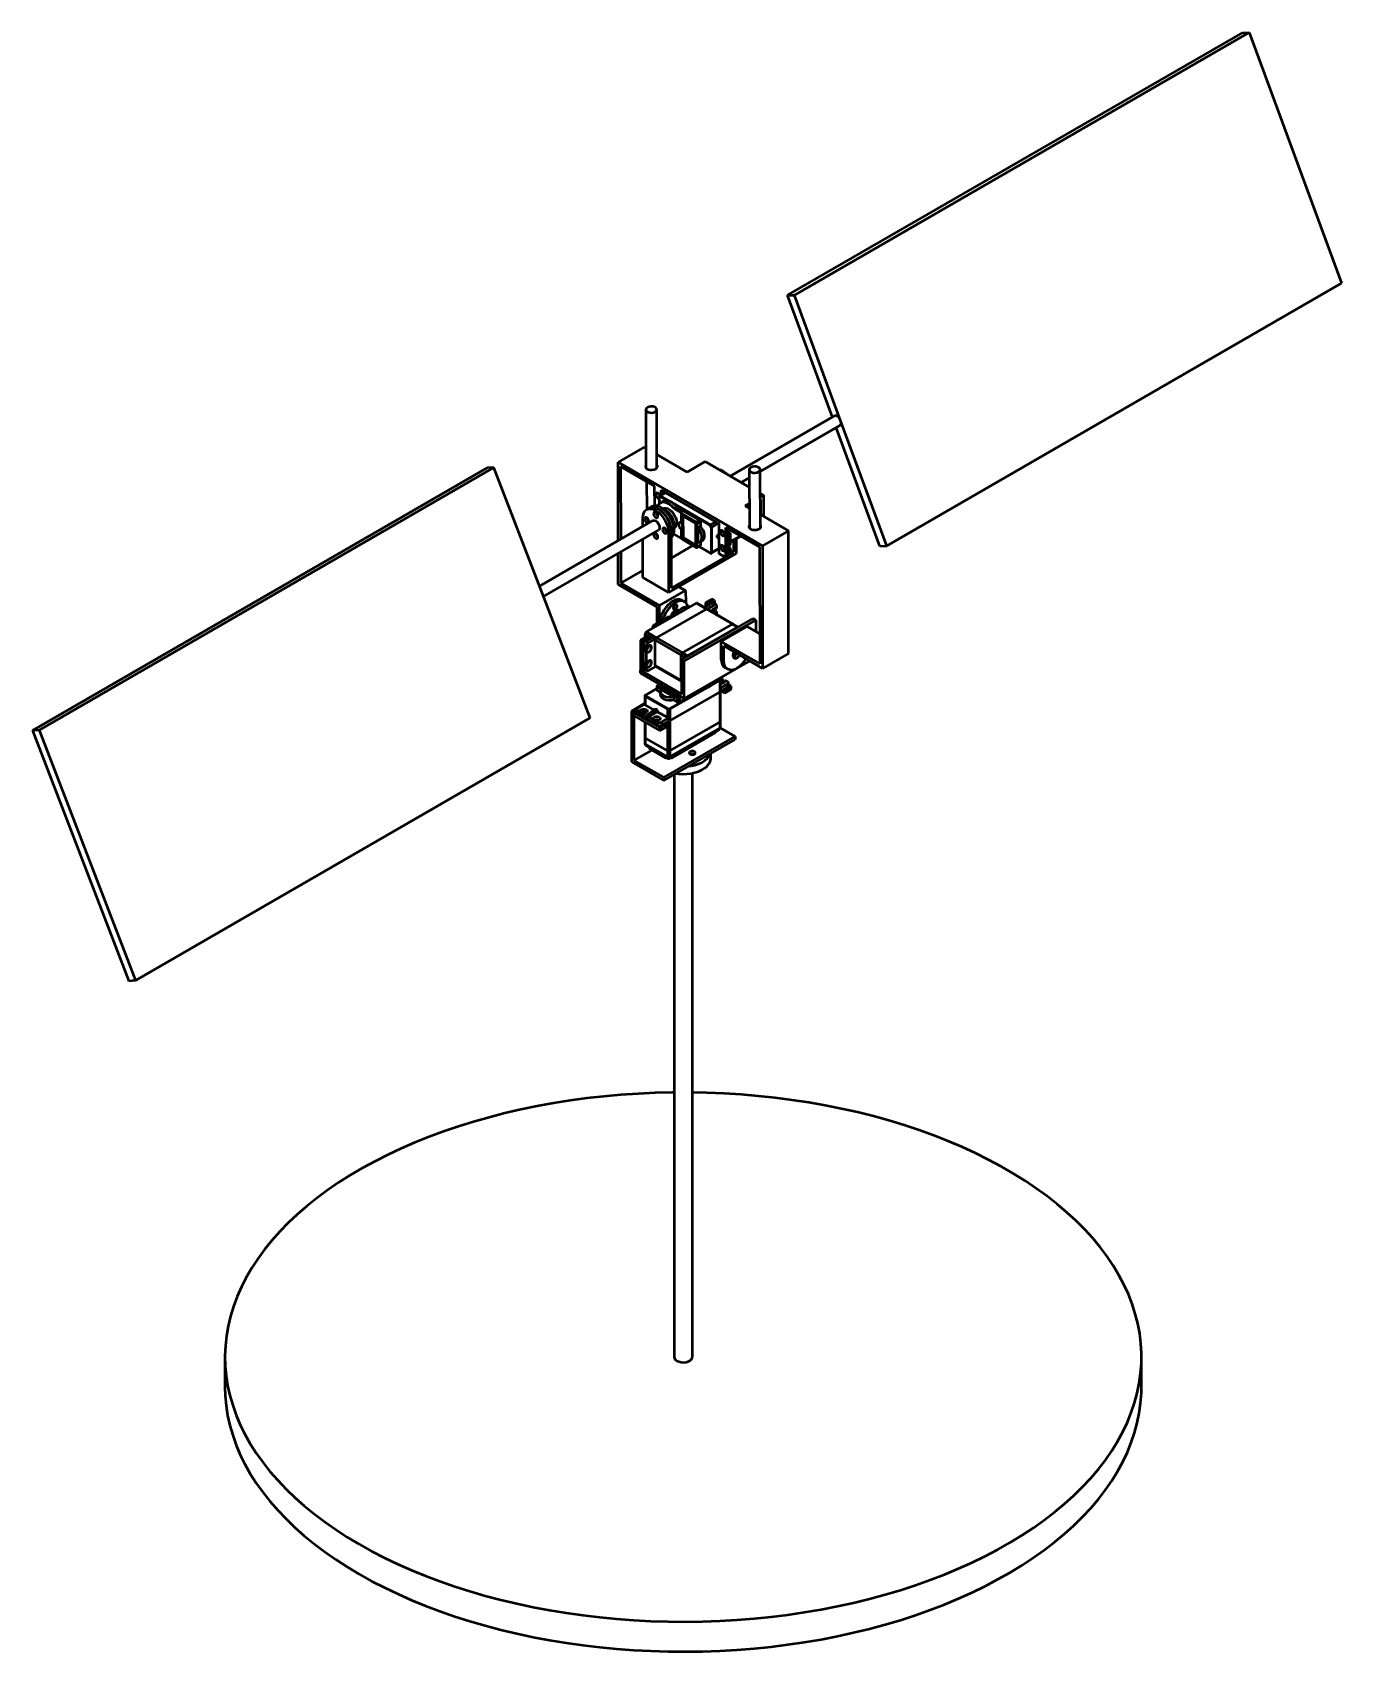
# Model space of a CAD drawing. Header units: millimetres. Extents: x 0 to 1188, y 0 to 840.
# Drawn here: x 403.5 to 475, y 556.2 to 644.6 of the extents above; entities that cross this region are included whole.
import ezdxf

# ---------------------------------------------------------------- set-up
doc = ezdxf.new("R2010")
doc.units = ezdxf.units.MM
doc.header["$LTSCALE"] = 0.5
doc.layers.add('粗实线', color=7, linetype='Continuous', lineweight=50)

msp = doc.modelspace()

# ---------------------------------------------------------------- linework, layer by layer
at = {"layer": '粗实线', "color": 7}
for p, q in [((444.728, 630.211), (469.542, 644.535)), ((445.1, 630.226), (469.914, 644.551)), ((469.542, 644.535), (469.914, 644.551)), ((469.914, 644.551), (474.952, 630.87)), ((474.952, 630.87), (450.138, 616.546)), ((444.728, 630.211), (445.1, 630.226)), ((447.172, 623.574), (444.728, 630.211)), ((447.619, 623.386), (445.1, 630.226)), ((436.992, 623.978), (437, 620.8)), ((437.6, 620.801), (437.592, 623.979)), ((447.283, 623.638), (441.597, 620.356)), ((443.235, 620.608), (447.583, 623.118)), ((449.765, 616.53), (447.382, 623.002)), ((450.138, 616.546), (447.619, 623.386)), ((436.893, 621.937), (435.475, 621.118)), ((436.997, 621.876), (436.893, 621.937)), ((428.706, 620.827), (403.893, 606.502)), ((428.706, 620.827), (428.339, 620.798)), ((431.335, 613.993), (428.706, 620.827)), ((435.484, 616.827), (435.475, 621.118)), ((435.475, 621.118), (443.349, 616.549)), ((437.473, 619.796), (435.616, 620.873)), ((435.616, 620.873), (435.625, 616.908)), ((439.243, 620.573), (437.598, 621.527)), ((440.235, 621.146), (439.243, 620.573)), ((440.235, 621.146), (442.637, 619.752)), ((428.339, 620.798), (403.525, 606.474)), ((437.038, 620.048), (437.041, 618.534)), ((442.196, 620.008), (442.635, 620.262)), ((442.634, 620.704), (442.642, 617.525)), ((443.242, 617.527), (443.234, 620.705)), ((437.475, 618.738), (437.473, 619.796)), ((437.682, 619.386), (437.689, 619.39)), ((437.688, 619.367), (437.702, 619.376)), ((437.729, 619.229), (437.73, 618.853)), ((437.737, 618.858), (437.736, 619.185)), ((438.06, 619.455), (437.749, 619.275)), ((437.771, 619.238), (437.756, 619.23)), ((437.799, 619.27), (438.09, 619.438)), ((438.399, 618.922), (437.799, 619.27)), ((437.806, 619.225), (437.82, 619.233)), ((437.806, 619.225), (438.218, 618.986)), ((437.82, 619.233), (438.232, 618.995)), ((440.999, 617.749), (437.825, 619.591)), ((437.826, 619.319), (437.825, 619.591)), ((437.968, 619.401), (437.967, 619.509)), ((443.237, 619.404), (443.409, 619.304)), ((443.409, 619.304), (443.238, 619.205)), ((443.267, 619.059), (443.238, 619.042)), ((443.269, 618.236), (443.267, 619.059)), ((443.409, 619.304), (443.412, 618.154)), ((437.174, 618.61), (437.032, 618.529)), ((437.316, 618.692), (437.174, 618.61)), ((437.911, 618.962), (437.77, 618.88)), ((437.942, 618.581), (437.922, 618.57)), ((438.218, 618.986), (438.232, 618.995)), ((440.514, 617.694), (438.399, 618.922)), ((438.542, 618.577), (438.684, 618.659)), ((439.001, 618.311), (438.542, 618.577)), ((438.552, 618.793), (438.566, 618.801)), ((438.552, 618.793), (440.479, 617.674)), ((438.566, 618.801), (440.493, 617.682)), ((439.919, 617.942), (438.684, 618.659)), ((438.913, 618.26), (438.914, 617.791)), ((438.964, 618.314), (438.928, 618.294)), ((438.966, 618.29), (439.001, 618.311)), ((439.741, 617.84), (438.966, 618.29)), ((438.983, 618.198), (438.986, 616.975)), ((439.724, 617.769), (438.983, 618.198)), ((439.019, 618.178), (439.022, 616.996)), ((442.639, 618.859), (442.416, 618.731)), ((442.639, 618.602), (442.416, 618.731)), ((442.639, 618.696), (442.557, 618.649)), ((444.767, 617.367), (443.24, 618.253)), ((437.382, 617.922), (431.197, 614.352)), ((431.415, 613.785), (437.682, 617.403)), ((436.827, 617.602), (436.827, 618.074)), ((438.379, 617.333), (438.237, 617.251)), ((438.379, 617.333), (438.379, 614.238)), ((438.516, 617.515), (438.547, 617.533)), ((438.85, 617.821), (438.814, 617.801)), ((438.915, 617.465), (438.916, 616.996)), ((439.727, 616.545), (439.724, 617.769)), ((439.741, 617.84), (439.919, 617.942)), ((439.972, 617.85), (439.794, 617.748)), ((439.797, 616.484), (439.794, 617.748)), ((439.83, 617.544), (439.972, 617.626)), ((439.83, 617.544), (439.832, 616.729)), ((439.972, 617.85), (439.972, 617.626)), ((440.479, 617.674), (440.493, 617.682)), ((440.514, 617.694), (440.805, 617.862)), ((440.55, 617.552), (440.564, 617.56)), ((440.55, 617.552), (440.553, 616.214)), ((440.564, 617.56), (440.567, 616.222)), ((440.585, 617.572), (440.946, 617.78)), ((440.588, 616.186), (440.585, 617.572)), ((440.982, 617.759), (440.984, 617.169)), ((441.002, 616.119), (440.999, 617.749)), ((443.208, 616.467), (441.351, 617.545)), ((441.355, 615.914), (441.351, 617.545)), ((441.497, 615.996), (441.494, 617.462)), ((441.494, 617.341), (441.598, 617.402)), ((444.767, 617.367), (443.349, 616.549)), ((444.782, 610.68), (444.767, 617.367)), ((436.827, 614.816), (436.827, 616.909)), ((438.237, 617.251), (438.237, 613.994)), ((439.563, 616.559), (438.379, 615.875)), ((438.49, 617.194), (438.545, 617.191)), ((438.919, 616.974), (438.545, 617.191)), ((438.969, 616.904), (439.745, 616.454)), ((438.986, 616.975), (439.022, 616.996)), ((438.986, 616.975), (439.727, 616.545)), ((439.022, 616.996), (439.727, 616.587)), ((439.782, 616.45), (439.959, 616.552)), ((439.797, 616.484), (439.975, 616.586)), ((439.888, 616.511), (440.518, 616.145)), ((440.483, 616.174), (439.894, 616.515)), ((439.944, 616.754), (440.086, 616.836)), ((439.974, 616.772), (439.975, 616.586)), ((440.588, 616.186), (440.985, 616.415)), ((440.891, 617.116), (440.984, 617.169)), ((440.892, 616.994), (440.891, 617.116)), ((440.891, 617.116), (441, 617.073)), ((440.892, 616.994), (441.001, 616.951)), ((440.984, 617.169), (441, 617.16)), ((440.984, 616.957), (440.985, 616.415)), ((441.494, 617.2), (441.596, 617.259)), ((441.494, 617.178), (441.615, 617.248)), ((441.496, 616.526), (441.616, 616.596)), ((441.496, 616.385), (441.598, 616.443)), ((441.496, 616.363), (441.617, 616.432)), ((441.615, 617.248), (441.596, 617.259)), ((441.617, 616.432), (441.598, 616.443)), ((441.616, 616.596), (441.615, 617.248)), ((441.616, 616.779), (442.145, 617.084)), ((441.616, 616.745), (442.174, 617.067)), ((441.617, 616.29), (441.617, 616.432)), ((441.782, 616.841), (441.782, 616.203)), ((441.924, 616.923), (441.924, 616.122)), ((443.223, 610.107), (443.208, 616.467)), ((443.349, 616.549), (443.364, 609.862)), ((449.765, 616.53), (450.138, 616.546)), ((435.49, 614.431), (435.486, 616.135)), ((435.627, 616.216), (435.631, 614.513)), ((441.924, 616.122), (438.237, 613.994)), ((441.318, 615.935), (438.379, 614.238)), ((440.532, 616.168), (440.547, 616.177)), ((440.553, 616.214), (440.567, 616.222)), ((440.568, 616.14), (440.965, 616.369)), ((440.962, 616.367), (441.002, 616.344)), ((441.355, 615.914), (441.002, 616.119)), ((441.497, 615.996), (441.355, 615.914)), ((441.496, 616.22), (441.617, 616.29)), ((441.497, 616.169), (441.586, 616.221)), ((441.782, 616.203), (441.497, 616.038)), ((441.617, 616.299), (441.782, 616.203)), ((435.631, 614.513), (436.827, 615.203)), ((438.237, 613.994), (436.827, 614.816)), ((433.963, 607.16), (431.335, 613.993)), ((435.49, 614.431), (437.606, 613.204)), ((435.631, 614.513), (437.746, 613.285)), ((437.746, 613.285), (439.164, 614.103)), ((438.797, 614.317), (439.164, 614.103)), ((439.164, 614.103), (439.166, 613.449)), ((437.025, 611.85), (439.152, 613.072)), ((437.575, 611.531), (440.305, 613.099)), ((437.575, 611.531), (440.305, 613.099)), ((437.608, 612.388), (437.606, 613.204)), ((437.748, 612.404), (437.746, 613.285)), ((438.235, 612.643), (438.696, 612.907)), ((438.696, 612.907), (438.781, 612.858)), ((439.101, 613.499), (438.96, 613.58)), ((439.152, 613.072), (439.755, 613.418)), ((439.755, 613.418), (440.305, 613.099)), ((440.197, 613.195), (439.805, 613.423)), ((440.197, 613.195), (440.593, 613.423)), ((440.197, 613.195), (440.352, 613.105)), ((440.594, 613.647), (440.239, 613.444)), ((440.239, 613.444), (440.239, 613.22)), ((440.239, 613.444), (440.38, 613.362)), ((440.305, 613.099), (441.715, 612.28)), ((440.352, 613.105), (440.748, 613.333)), ((441.766, 612.285), (440.355, 613.103)), ((440.38, 613.362), (440.735, 613.565)), ((440.38, 613.362), (440.38, 613.301)), ((440.593, 613.423), (440.748, 613.333)), ((440.735, 613.565), (440.594, 613.647)), ((440.823, 613.34), (440.668, 613.43)), ((440.699, 613.055), (440.68, 613.044)), ((440.68, 613.044), (440.835, 612.954)), ((440.699, 613.055), (440.854, 612.965)), ((440.735, 613.565), (440.735, 613.391)), ((440.735, 613.139), (440.735, 613.035)), ((440.784, 613.147), (440.835, 613.117)), ((440.835, 613.117), (440.854, 613.128)), ((440.854, 612.965), (440.835, 612.954)), ((440.854, 613.271), (440.854, 613.128)), ((440.854, 612.965), (440.854, 612.814)), ((437.367, 612.046), (437.367, 612.123)), ((437.433, 612.085), (437.367, 612.123)), ((437.42, 612.215), (438.2, 612.663)), ((437.42, 612.215), (437.539, 612.146)), ((437.61, 612.324), (437.608, 612.388)), ((437.608, 612.388), (437.664, 612.355)), ((438.2, 612.663), (438.235, 612.643)), ((438.257, 612.655), (438.237, 612.667)), ((438.951, 610.343), (442.85, 612.582)), ((438.986, 610.713), (441.715, 612.28)), ((438.986, 610.713), (441.715, 612.28)), ((439.092, 610.261), (442.991, 612.501)), ((439.268, 610.549), (441.997, 612.116)), ((441.107, 611.335), (442.525, 612.153)), ((441.715, 612.28), (441.997, 612.116)), ((442.047, 612.121), (441.766, 612.285)), ((442.011, 612.101), (441.997, 612.116)), ((443.219, 611.75), (442.525, 612.153)), ((442.85, 612.582), (442.991, 612.501)), ((442.991, 612.501), (442.991, 611.882)), ((437.049, 611.612), (436.694, 611.408)), ((436.694, 611.408), (436.694, 609.775)), ((436.694, 611.408), (436.835, 611.326)), ((436.835, 611.326), (437.19, 611.53)), ((436.835, 611.326), (436.835, 609.693)), ((436.871, 611.163), (437.026, 611.073)), ((436.871, 611.02), (436.871, 611.163)), ((436.954, 611.557), (436.954, 611.728)), ((436.954, 611.728), (437.296, 611.53)), ((436.977, 611.346), (437.373, 611.574)), ((436.977, 611.346), (437.132, 611.256)), ((437.025, 611.85), (437.575, 611.531)), ((437.19, 611.53), (437.049, 611.612)), ((437.132, 611.256), (437.528, 611.484)), ((437.19, 611.53), (437.19, 611.469)), ((437.373, 611.574), (437.528, 611.484)), ((437.504, 611.409), (438.915, 610.59)), ((437.504, 610.021), (437.504, 611.409)), ((437.575, 611.531), (438.986, 610.713)), ((441.109, 610.356), (441.107, 611.335)), ((443.223, 610.107), (441.107, 611.335)), ((436.871, 611.02), (437.026, 610.93)), ((436.871, 610.857), (436.89, 610.868)), ((436.871, 610.857), (437.026, 610.767)), ((436.871, 610.591), (436.871, 610.857)), ((436.871, 610.469), (436.871, 610.591)), ((436.871, 610.203), (436.871, 610.469)), ((436.89, 610.868), (437.045, 610.777)), ((436.91, 610.997), (436.899, 610.986)), ((437.026, 610.93), (437.026, 611.073)), ((437.045, 610.941), (437.026, 610.93)), ((437.026, 610.767), (437.045, 610.777)), ((437.026, 610.113), (437.026, 610.767)), ((438.915, 609.202), (438.915, 610.59)), ((438.915, 609.202), (438.915, 610.59)), ((438.915, 610.59), (439.147, 610.456)), ((438.951, 610.343), (439.092, 610.261)), ((438.951, 608.465), (438.951, 610.343)), ((438.986, 610.713), (439.268, 610.549)), ((442.661, 610.27), (439.092, 608.22)), ((439.092, 608.22), (439.092, 610.261)), ((439.282, 610.533), (439.268, 610.549)), ((441.25, 610.274), (441.109, 610.356)), ((443.364, 609.862), (441.248, 611.09)), ((441.25, 610.274), (441.248, 611.09)), ((444.782, 610.68), (443.364, 609.862)), ((436.694, 609.612), (436.694, 609.775)), ((436.694, 609.775), (438.951, 608.465)), ((436.694, 609.775), (436.835, 609.693)), ((436.694, 609.612), (439.092, 608.22)), ((436.835, 609.693), (436.986, 609.78)), ((436.871, 610.203), (437.026, 610.113)), ((436.871, 610.04), (436.89, 610.051)), ((436.871, 610.04), (437.026, 609.95)), ((436.871, 609.897), (436.871, 610.04)), ((436.871, 609.897), (437.026, 609.807)), ((436.89, 610.051), (437.045, 609.961)), ((436.91, 610.18), (436.899, 610.17)), ((436.902, 609.829), (437.057, 609.738)), ((437.045, 610.124), (437.026, 610.113)), ((437.026, 609.95), (437.045, 609.961)), ((437.026, 609.807), (437.026, 609.95)), ((437.528, 609.973), (437.132, 609.746)), ((437.504, 610.021), (438.915, 609.202)), ((437.525, 609.975), (438.936, 609.156)), ((441.19, 609.29), (441.073, 609.358)), ((441.316, 609.9), (441.457, 609.819)), ((437.597, 608.776), (436.965, 608.411)), ((437.007, 608.427), (437.597, 608.768)), ((437.597, 608.897), (437.597, 608.692)), ((437.747, 609.001), (437.619, 608.927)), ((437.619, 608.866), (438.715, 608.233)), ((437.619, 608.866), (437.619, 608.662)), ((437.78, 608.569), (437.619, 608.662)), ((437.817, 608.96), (437.708, 608.897)), ((437.708, 608.897), (438.768, 608.284)), ((437.852, 608.939), (437.743, 608.876)), ((437.78, 608.603), (437.78, 608.44)), ((438.521, 608.305), (437.814, 608.713)), ((438.309, 607.635), (440.43, 608.86)), ((440.241, 608.792), (438.309, 607.676)), ((440.241, 608.775), (438.309, 607.66)), ((438.309, 606.998), (441.031, 608.57)), ((438.309, 606.998), (441.031, 608.57)), ((438.821, 608.029), (440.059, 608.744)), ((438.915, 609.202), (438.951, 609.181)), ((438.936, 609.156), (438.951, 609.147)), ((440.059, 608.775), (440.059, 608.744)), ((440.241, 608.792), (440.241, 608.775)), ((440.43, 608.86), (441.031, 609.207)), ((440.988, 609.223), (440.576, 608.985)), ((440.988, 609.207), (440.576, 608.969)), ((440.576, 608.985), (440.576, 608.969)), ((440.985, 609.307), (440.988, 609.305)), ((440.988, 609.223), (440.988, 609.207)), ((441.031, 609.288), (440.992, 609.311)), ((441.018, 609.248), (441.018, 609.264)), ((441.031, 609.207), (441.031, 608.57)), ((441.031, 608.57), (441.031, 606.937)), ((441.06, 608.79), (441.06, 609.248)), ((441.06, 608.787), (441.455, 609.015)), ((441.06, 608.607), (441.455, 608.835)), ((441.06, 608.79), (441.06, 608.787)), ((441.06, 608.787), (441.06, 608.607)), ((441.06, 606.978), (441.06, 608.607)), ((441.296, 608.519), (441.102, 608.631)), ((441.19, 609.29), (441.171, 609.279)), ((441.171, 609.279), (441.171, 609.1)), ((441.19, 609.111), (441.171, 609.1)), ((441.19, 609.29), (441.19, 609.111)), ((441.28, 609.099), (441.19, 609.152)), ((441.296, 608.682), (441.243, 608.713)), ((441.65, 608.886), (441.296, 608.682)), ((441.296, 608.519), (441.65, 608.723)), ((441.296, 608.682), (441.296, 608.519)), ((441.312, 609.198), (441.331, 609.209)), ((441.312, 609.198), (441.312, 609.138)), ((441.455, 609.137), (441.331, 609.209)), ((441.455, 609.015), (441.455, 608.835)), ((441.499, 608.896), (441.499, 609.076)), ((441.65, 608.886), (441.499, 608.973)), ((441.65, 608.723), (441.65, 608.886)), ((436.936, 607.961), (436.205, 607.539)), ((436.497, 607.627), (436.497, 607.447)), ((436.936, 607.916), (436.541, 607.688)), ((436.936, 608.37), (436.936, 607.913)), ((436.965, 608.329), (438.167, 607.635)), ((436.965, 608.329), (436.965, 607.872)), ((437.436, 607.6), (436.965, 607.872)), ((436.978, 608.386), (436.978, 608.37)), ((438.167, 607.676), (437.007, 608.345)), ((437.007, 608.345), (437.007, 608.329)), ((438.167, 607.66), (437.007, 608.329)), ((437.513, 607.662), (437.036, 607.28)), ((437.619, 607.6), (437.142, 607.219)), ((437.513, 607.662), (437.619, 607.6)), ((437.619, 607.6), (437.619, 607.494)), ((438.167, 607.676), (438.167, 607.66)), ((438.167, 607.635), (438.167, 607.178)), ((438.309, 607.676), (438.309, 607.66)), ((438.309, 607.635), (438.309, 606.998)), ((438.521, 608.305), (438.521, 608.141)), ((438.715, 608.029), (438.521, 608.141)), ((438.715, 608.029), (438.715, 608.233)), ((438.768, 608.284), (438.875, 608.346)), ((438.821, 608.233), (438.946, 608.305)), ((438.821, 608.233), (438.821, 608.029)), ((409.149, 592.835), (433.963, 607.16)), ((436.205, 607.539), (436.205, 604.763)), ((436.205, 607.539), (436.346, 607.458)), ((436.346, 607.458), (436.497, 607.544)), ((436.497, 607.544), (436.346, 607.458)), ((436.346, 607.458), (436.346, 604.845)), ((437.761, 606.641), (436.346, 607.458)), ((436.346, 607.458), (436.346, 607.294)), ((437.761, 606.478), (436.346, 607.294)), ((436.541, 607.566), (436.665, 607.494)), ((436.541, 607.566), (436.541, 607.386)), ((436.541, 607.386), (436.665, 607.315)), ((436.665, 607.494), (436.683, 607.505)), ((436.665, 607.494), (436.665, 607.315)), ((436.665, 607.315), (436.683, 607.326)), ((436.683, 607.505), (436.683, 607.326)), ((436.76, 607.288), (436.806, 607.269)), ((436.792, 607.274), (436.806, 607.278)), ((436.825, 607.424), (436.806, 607.413)), ((436.806, 607.413), (436.806, 607.233)), ((436.806, 607.413), (437.036, 607.28)), ((436.806, 607.233), (437.372, 606.906)), ((436.936, 606.954), (436.936, 606.1)), ((436.965, 606.937), (436.965, 606.059)), ((437.036, 607.28), (437.142, 607.219)), ((437.619, 607.494), (437.142, 607.219)), ((437.142, 607.219), (437.372, 607.086)), ((437.372, 607.086), (437.391, 607.097)), ((437.372, 607.086), (437.372, 606.906)), ((437.372, 606.906), (437.391, 606.917)), ((437.391, 607.097), (437.391, 606.917)), ((437.467, 606.88), (437.513, 606.861)), ((437.499, 606.866), (437.513, 606.87)), ((437.532, 607.015), (437.513, 607.004)), ((437.513, 607.004), (437.637, 606.933)), ((437.513, 607.004), (437.513, 606.825)), ((437.513, 606.825), (437.637, 606.753)), ((438.167, 607.178), (437.619, 607.494)), ((437.637, 606.933), (437.637, 606.753)), ((438.114, 606.845), (437.761, 606.641)), ((437.849, 606.933), (438.244, 607.161)), ((437.849, 606.753), (438.244, 606.981)), ((437.849, 606.933), (437.849, 606.753)), ((438.114, 606.845), (438.061, 606.876)), ((438.114, 606.682), (438.114, 606.845)), ((438.167, 606.937), (438.167, 605.365)), ((438.244, 607.161), (438.244, 606.981)), ((438.309, 606.998), (438.309, 605.365)), ((438.309, 605.365), (441.031, 606.937)), ((438.309, 605.365), (441.031, 606.937)), ((441.031, 606.937), (441.031, 606.61)), ((441.06, 606.651), (441.06, 606.978)), ((403.893, 606.502), (403.525, 606.474)), ((403.525, 606.474), (408.782, 592.806)), ((403.893, 606.502), (409.149, 592.835)), ((436.936, 606.1), (436.936, 605.773)), ((436.965, 606.059), (438.167, 605.365)), ((436.965, 606.059), (436.965, 605.733)), ((436.965, 606.059), (438.167, 605.365)), ((437.761, 606.478), (438.114, 606.682)), ((437.761, 606.641), (437.761, 606.478)), ((437.973, 603.906), (441.862, 606.151)), ((437.973, 603.742), (441.862, 605.988)), ((438.309, 605.039), (441.031, 606.61)), ((438.385, 604.974), (440.79, 606.362)), ((440.822, 606.424), (440.801, 606.384)), ((440.822, 606.424), (440.981, 606.516)), ((440.981, 606.516), (441.031, 606.61)), ((440.989, 606.523), (441.055, 606.632)), ((441.862, 606.151), (441.048, 606.621)), ((441.862, 606.151), (441.862, 605.988)), ((436.346, 604.845), (437.33, 605.413)), ((436.941, 605.754), (437.007, 605.645)), ((436.965, 605.733), (438.167, 605.039)), ((437.015, 605.639), (436.965, 605.733)), ((437.015, 605.639), (437.174, 605.547)), ((437.195, 605.506), (437.174, 605.547)), ((437.206, 605.484), (438.091, 604.974)), ((438.057, 605.037), (438.217, 604.945)), ((438.079, 604.996), (438.057, 605.037)), ((438.079, 605.024), (438.079, 604.996)), ((438.167, 605.365), (438.167, 605.039)), ((438.217, 604.945), (438.167, 605.039)), ((438.259, 604.945), (438.309, 605.039)), ((438.259, 604.945), (438.418, 605.037)), ((438.309, 605.365), (438.309, 605.039)), ((438.418, 605.037), (438.397, 604.996)), ((438.397, 605.024), (438.397, 604.996)), ((440.533, 604.967), (440.533, 605.221)), ((436.205, 604.763), (437.973, 603.742)), ((436.346, 604.845), (437.973, 603.906)), ((438.533, 604.066), (438.533, 572.305)), ((439.533, 572.305), (439.533, 604.151)), ((437.973, 603.906), (437.973, 603.742)), ((409.149, 592.835), (408.782, 592.806)), ((414.033, 572.305), (414.033, 570.672)), ((464.033, 570.672), (464.033, 572.305))]:
    msp.add_line(p, q, dxfattribs=at)
at = {"layer": '粗实线', "color": 7, "flags": 128}
for points in [[(437.505, 623.856), (437.564, 623.906), (437.591, 623.964), (437.582, 624.024), (437.538, 624.079), (437.465, 624.121), (437.37, 624.146), (437.266, 624.152), (437.166, 624.136), (437.08, 624.101), (437.021, 624.052), (436.994, 623.993), (437.003, 623.933), (437.047, 623.879), (437.12, 623.836), (437.215, 623.811), (437.319, 623.806), (437.419, 623.821), (437.505, 623.856)], [(447.619, 623.386), (447.573, 623.479), (447.511, 623.56), (447.439, 623.619), (447.366, 623.649), (447.301, 623.646), (447.283, 623.638)], [(447.583, 623.118), (447.613, 623.145), (447.64, 623.208), (447.642, 623.292), (447.619, 623.386)], [(436.999, 620.959), (436.984, 620.934), (436.97, 620.872), (436.992, 620.81), (437.047, 620.756), (437.13, 620.716), (437.231, 620.693), (437.34, 620.69), (437.444, 620.708), (437.532, 620.745)], [(437.532, 620.745), (437.596, 620.796), (437.627, 620.856), (437.623, 620.919), (437.599, 620.96)], [(443.147, 620.582), (443.206, 620.631), (443.233, 620.69), (443.224, 620.75), (443.18, 620.804), (443.106, 620.847), (443.012, 620.872), (442.908, 620.877), (442.808, 620.862), (442.722, 620.827), (442.662, 620.777), (442.636, 620.719), (442.645, 620.659), (442.689, 620.604), (442.762, 620.562), (442.857, 620.536), (442.961, 620.531), (443.061, 620.547), (443.147, 620.582)], [(437.756, 619.279), (437.732, 619.333), (437.694, 619.384), (437.649, 619.42), (437.605, 619.436), (437.567, 619.429), (437.542, 619.4), (437.533, 619.353), (437.542, 619.297), (437.568, 619.238), (437.606, 619.187), (437.65, 619.151), (437.695, 619.136), (437.729, 619.141)], [(436.827, 618.074), (436.84, 618.225), (436.881, 618.354), (436.946, 618.457), (437.033, 618.529), (437.14, 618.568), (437.262, 618.572), (437.394, 618.542), (437.532, 618.477), (437.67, 618.381), (437.802, 618.257), (437.924, 618.111), (438.031, 617.947), (438.118, 617.773), (438.184, 617.594), (438.224, 617.418), (438.237, 617.251)], [(437.174, 618.61), (437.175, 618.611), (437.282, 618.65), (437.404, 618.654), (437.536, 618.623), (437.674, 618.559), (437.811, 618.463), (437.944, 618.339), (438.066, 618.193), (438.173, 618.029), (438.26, 617.855), (438.325, 617.676), (438.366, 617.5), (438.379, 617.333)], [(437.416, 618.3), (437.425, 618.244), (437.45, 618.186), (437.488, 618.134), (437.532, 618.098), (437.577, 618.082), (437.614, 618.09), (437.64, 618.118), (437.648, 618.165), (437.64, 618.221), (437.614, 618.28), (437.577, 618.331), (437.532, 618.367), (437.488, 618.383), (437.45, 618.376), (437.425, 618.347), (437.416, 618.3)], [(438.542, 618.577), (438.421, 618.701), (438.293, 618.801), (438.164, 618.873), (438.037, 618.914), (437.919, 618.924), (437.812, 618.901), (437.722, 618.846), (437.651, 618.762), (437.628, 618.721)], [(437.816, 618.641), (437.949, 618.548), (438.078, 618.429), (438.197, 618.289), (438.302, 618.132), (438.39, 617.963), (438.457, 617.79), (438.501, 617.618), (438.52, 617.454), (438.514, 617.303), (438.482, 617.171), (438.426, 617.063), (438.379, 617.008)], [(437.942, 618.581), (438.001, 618.604), (438.092, 618.607), (438.192, 618.577), (438.295, 618.517), (438.395, 618.431), (438.486, 618.323), (438.563, 618.199), (438.622, 618.067), (438.659, 617.935), (438.671, 617.81)], [(436.922, 618.018), (436.931, 617.962), (436.956, 617.903), (436.994, 617.852), (437.038, 617.816), (437.083, 617.8), (437.121, 617.807), (437.146, 617.836), (437.155, 617.883), (437.146, 617.939), (437.121, 617.998), (437.083, 618.049), (437.038, 618.085), (436.994, 618.101), (436.956, 618.094), (436.931, 618.065), (436.922, 618.018)], [(437.382, 617.922), (437.397, 617.929), (437.46, 617.934), (437.533, 617.906), (437.605, 617.849), (437.669, 617.769), (437.716, 617.677), (437.741, 617.582), (437.74, 617.498), (437.715, 617.433), (437.682, 617.403)], [(437.909, 617.442), (437.918, 617.386), (437.943, 617.327), (437.981, 617.276), (438.026, 617.24), (438.07, 617.224), (438.108, 617.231), (438.133, 617.26), (438.142, 617.307), (438.133, 617.363), (438.108, 617.422), (438.07, 617.473), (438.026, 617.509), (437.981, 617.525), (437.943, 617.518), (437.918, 617.489), (437.909, 617.442)], [(438.507, 617.583), (438.517, 617.617), (438.529, 617.728)], [(438.914, 617.791), (438.86, 617.81), (438.814, 617.801), (438.784, 617.766), (438.773, 617.71), (438.784, 617.641), (438.815, 617.57), (438.861, 617.508), (438.915, 617.465)], [(438.914, 617.827), (438.895, 617.83), (438.85, 617.821)], [(439.832, 616.729), (439.915, 616.741), (439.982, 616.784), (440.03, 616.855), (440.054, 616.951), (440.054, 617.064), (440.029, 617.188), (439.981, 617.315), (439.914, 617.436), (439.83, 617.544)], [(440.086, 616.836), (440.124, 616.866), (440.172, 616.937), (440.196, 617.033), (440.196, 617.146), (440.171, 617.27), (440.123, 617.397), (440.055, 617.518), (439.972, 617.626)], [(441.06, 617.307), (441.069, 617.25), (441.094, 617.192), (441.132, 617.141), (441.176, 617.105), (441.221, 617.089), (441.258, 617.096), (441.284, 617.126), (441.292, 617.172), (441.283, 617.228), (441.258, 617.287), (441.22, 617.338), (441.176, 617.374), (441.131, 617.39), (441.093, 617.382), (441.068, 617.353), (441.06, 617.307)], [(442.641, 617.684), (442.614, 617.629), (442.618, 617.566), (442.658, 617.508), (442.728, 617.46), (442.821, 617.428), (442.927, 617.415), (443.035, 617.423), (443.133, 617.45), (443.21, 617.495), (443.258, 617.551), (443.271, 617.613), (443.249, 617.675), (443.241, 617.686)], [(437.416, 617.16), (437.425, 617.104), (437.45, 617.045), (437.488, 616.994), (437.532, 616.958), (437.577, 616.942), (437.614, 616.949), (437.64, 616.978), (437.648, 617.025), (437.64, 617.081), (437.614, 617.139), (437.577, 617.191), (437.532, 617.227), (437.488, 617.243), (437.45, 617.235), (437.425, 617.207), (437.416, 617.16)], [(441.061, 616.491), (441.07, 616.435), (441.096, 616.377), (441.134, 616.325), (441.178, 616.289), (441.223, 616.274), (441.26, 616.281), (441.285, 616.31), (441.294, 616.356), (441.285, 616.413), (441.26, 616.471), (441.222, 616.522), (441.178, 616.558), (441.133, 616.574), (441.095, 616.567), (441.07, 616.538), (441.061, 616.491)], [(441.545, 617.229), (441.508, 617.233), (441.494, 617.238)], [(441.546, 616.414), (441.51, 616.418), (441.496, 616.423)], [(438.597, 613.327), (438.556, 613.294), (438.522, 613.248), (438.499, 613.195), (438.491, 613.143), (438.499, 613.101), (438.522, 613.075), (438.557, 613.068), (438.598, 613.082), (438.638, 613.115), (438.673, 613.161), (438.696, 613.214), (438.704, 613.266), (438.695, 613.308), (438.672, 613.334), (438.638, 613.341), (438.597, 613.327)], [(438.501, 613.201), (438.532, 613.243), (438.553, 613.29)], [(439.279, 613.253), (439.243, 613.345), (439.175, 613.44), (439.087, 613.506), (438.98, 613.541), (438.86, 613.543), (438.731, 613.512), (438.597, 613.449)], [(438.696, 612.907), (438.818, 613.031), (438.946, 613.13), (439.076, 613.202), (439.204, 613.243), (439.323, 613.252), (439.43, 613.229), (439.436, 613.227)], [(440.587, 612.969), (440.596, 612.991), (440.637, 613.06), (440.69, 613.113), (440.746, 613.143), (440.798, 613.145), (440.835, 613.117)], [(440.68, 613.044), (440.643, 612.974), (440.623, 612.948)], [(440.835, 612.954), (440.798, 612.884), (440.778, 612.858)], [(437.045, 610.777), (437.082, 610.75), (437.134, 610.752), (437.19, 610.782), (437.243, 610.835), (437.284, 610.904), (437.307, 610.977), (437.307, 611.042), (437.284, 611.089), (437.243, 611.111), (437.19, 611.104), (437.134, 611.069), (437.082, 611.011), (437.045, 610.941)], [(436.902, 611.002), (436.896, 610.953), (436.904, 610.906), (436.93, 610.877), (436.968, 610.87), (437.013, 610.885), (437.057, 610.921), (437.095, 610.972), (437.121, 611.03), (437.128, 611.064)], [(436.902, 610.185), (436.896, 610.136), (436.904, 610.09), (436.93, 610.06), (436.968, 610.053), (437.013, 610.068), (437.057, 610.104), (437.095, 610.155), (437.121, 610.214), (437.128, 610.247)], [(437.045, 609.961), (437.082, 609.934), (437.134, 609.935), (437.19, 609.965), (437.243, 610.019), (437.284, 610.087), (437.307, 610.16), (437.307, 610.226), (437.284, 610.273), (437.243, 610.295), (437.19, 610.287), (437.134, 610.252), (437.082, 610.195), (437.045, 610.124)], [(442.457, 610.388), (442.355, 610.233), (442.232, 610.087), (442.099, 609.964), (441.961, 609.868), (441.823, 609.804), (441.689, 609.773), (441.567, 609.778), (441.459, 609.817), (441.371, 609.89), (441.305, 609.993), (441.264, 610.123), (441.25, 610.274)], [(441.806, 610.766), (441.796, 610.747), (441.759, 610.652), (441.746, 610.561), (441.759, 610.484), (441.796, 610.432), (441.853, 610.41), (441.923, 610.421), (441.997, 610.464), (442.066, 610.533), (442.106, 610.592)], [(441.754, 610.499), (441.792, 610.509), (441.823, 610.524)], [(441.83, 610.752), (441.794, 610.702), (441.764, 610.668)], [(437.814, 608.713), (437.782, 608.635), (437.786, 608.555), (437.824, 608.477), (437.895, 608.408), (437.993, 608.352), (438.113, 608.311), (438.246, 608.289), (438.385, 608.287), (438.521, 608.305)], [(441.171, 609.279), (441.091, 609.282), (441.048, 609.276)], [(441.06, 609.058), (441.083, 609.054), (441.163, 609.055), (441.236, 609.074), (441.29, 609.108), (441.317, 609.152), (441.312, 609.198)], [(441.171, 609.1), (441.091, 609.103), (441.06, 609.099)], [(436.683, 607.505), (436.679, 607.551), (436.706, 607.595), (436.76, 607.629), (436.833, 607.648), (436.913, 607.649), (436.987, 607.631), (437.044, 607.599), (437.073, 607.556), (437.072, 607.51), (437.039, 607.468), (436.98, 607.436), (436.905, 607.421), (436.825, 607.424)], [(437.78, 608.44), (437.786, 608.391), (437.824, 608.314), (437.895, 608.245), (437.993, 608.188), (438.113, 608.148), (438.246, 608.125), (438.385, 608.123), (438.521, 608.141)], [(436.971, 607.433), (436.94, 607.443), (436.877, 607.451), (436.814, 607.443), (436.76, 607.423), (436.724, 607.392), (436.712, 607.355), (436.724, 607.319), (436.76, 607.288)], [(437.391, 607.097), (437.386, 607.143), (437.413, 607.187), (437.467, 607.221), (437.54, 607.24), (437.62, 607.24), (437.694, 607.223), (437.751, 607.191), (437.78, 607.148), (437.779, 607.102), (437.746, 607.059), (437.687, 607.028), (437.612, 607.013), (437.532, 607.015)], [(437.679, 607.025), (437.647, 607.035), (437.584, 607.043), (437.521, 607.035), (437.467, 607.015), (437.431, 606.984), (437.419, 606.947), (437.431, 606.911), (437.467, 606.88)], [(438.091, 604.974), (438.123, 604.987), (438.136, 604.991)], [(438.34, 604.991), (438.352, 604.987), (438.385, 604.974)], [(438.645, 604.131), (438.776, 604.114), (439.005, 604.101), (439.234, 604.109), (439.458, 604.137), (439.673, 604.184), (439.873, 604.249), (440.053, 604.332), (440.209, 604.429), (440.337, 604.539), (440.435, 604.659), (440.5, 604.786), (440.531, 604.917), (440.533, 604.967)], [(439.331, 604.527), (439.458, 604.545), (439.673, 604.592), (439.873, 604.658), (440.053, 604.74), (440.209, 604.837), (440.337, 604.947), (440.435, 605.067), (440.5, 605.194), (440.504, 605.203)], [(439.412, 605.185), (439.465, 605.165), (439.528, 605.158), (439.591, 605.165), (439.645, 605.185), (439.681, 605.216), (439.693, 605.253), (439.681, 605.289), (439.645, 605.32), (439.591, 605.341), (439.528, 605.348), (439.465, 605.341), (439.412, 605.32), (439.376, 605.289), (439.363, 605.253), (439.376, 605.216), (439.412, 605.185)], [(438.533, 586.735), (438.446, 586.734), (437.506, 586.711), (436.568, 586.667), (435.634, 586.604), (434.705, 586.52), (433.782, 586.416), (432.866, 586.292), (431.959, 586.148), (431.062, 585.984), (430.177, 585.802), (429.304, 585.6), (428.444, 585.379), (427.6, 585.14), (426.772, 584.882), (425.961, 584.607), (425.169, 584.315), (424.396, 584.005), (423.644, 583.679), (422.914, 583.337), (422.206, 582.979), (421.523, 582.606), (420.864, 582.218), (420.231, 581.817), (419.624, 581.402), (419.045, 580.974), (418.495, 580.534), (417.973, 580.082), (417.481, 579.619), (417.02, 579.146), (416.59, 578.663), (416.192, 578.171), (415.825, 577.671), (415.492, 577.163), (415.192, 576.649), (414.926, 576.128), (414.694, 575.602), (414.497, 575.071), (414.334, 574.536), (414.206, 573.998), (414.113, 573.458), (414.056, 572.916), (414.034, 572.373), (414.047, 571.83), (414.096, 571.288), (414.179, 570.747), (414.299, 570.209), (414.453, 569.673), (414.642, 569.141), (414.865, 568.614), (415.123, 568.092), (415.414, 567.575), (415.739, 567.066), (416.097, 566.564), (416.487, 566.07), (416.91, 565.584), (417.363, 565.109), (417.847, 564.643), (418.362, 564.189), (418.905, 563.746), (419.477, 563.315), (420.077, 562.896), (420.703, 562.491), (421.356, 562.1)], [(421.356, 562.1), (422.033, 561.724), (422.735, 561.362), (423.459, 561.016), (424.206, 560.686), (424.973, 560.372), (425.761, 560.075), (426.567, 559.795), (427.391, 559.534), (428.232, 559.29), (429.087, 559.064), (429.957, 558.858), (430.84, 558.67), (431.734, 558.502), (432.639, 558.353), (433.552, 558.224), (434.474, 558.115), (435.401, 558.026), (436.334, 557.957), (437.271, 557.909), (438.21, 557.881), (439.151, 557.873), (440.091, 557.886), (441.03, 557.919), (441.966, 557.973), (442.898, 558.047), (443.824, 558.141), (444.744, 558.255), (445.655, 558.389), (446.557, 558.542), (447.449, 558.715), (448.328, 558.908), (449.195, 559.119), (450.047, 559.349), (450.883, 559.597), (451.703, 559.864), (452.504, 560.148), (453.287, 560.449), (454.049, 560.767), (454.791, 561.101), (455.51, 561.451), (456.205, 561.816), (456.876, 562.197), (457.523, 562.591), (458.142, 563), (458.735, 563.421), (459.3, 563.855), (459.836, 564.301), (460.343, 564.759), (460.82, 565.227), (461.266, 565.705), (461.68, 566.192), (462.062, 566.688), (462.412, 567.192), (462.729, 567.704), (463.012, 568.222), (463.261, 568.745), (463.476, 569.274), (463.656, 569.807), (463.801, 570.343), (463.912, 570.882), (463.987, 571.424), (464.026, 571.966), (464.031, 572.509), (464, 573.052), (463.934, 573.593), (463.832, 574.133), (463.695, 574.67), (463.524, 575.204), (463.318, 575.734), (463.077, 576.259), (462.802, 576.778), (462.494, 577.291), (462.153, 577.797), (461.779, 578.295), (461.372, 578.785), (460.934, 579.265), (460.465, 579.736), (459.966, 580.196), (459.437, 580.645), (458.879, 581.082), (458.293, 581.507), (457.68, 581.919), (457.04, 582.317), (456.375, 582.701), (455.686, 583.07), (454.973, 583.424), (454.237, 583.762), (453.48, 584.084), (452.702, 584.389), (451.905, 584.678), (451.09, 584.948), (450.257, 585.201), (449.409, 585.436), (448.546, 585.652), (447.67, 585.849), (446.781, 586.027), (445.882, 586.185), (444.972, 586.324), (444.055, 586.443), (443.13, 586.542), (442.199, 586.621), (441.264, 586.68), (440.326, 586.718), (439.533, 586.735)], [(438.68, 572.101), (438.788, 572.054), (438.915, 572.025), (439.05, 572.017), (439.185, 572.03), (439.308, 572.064), (439.41, 572.116), (439.485, 572.181), (439.526, 572.256), (439.533, 572.305)], [(414.033, 570.672), (414.047, 570.197), (414.096, 569.655), (414.179, 569.114), (414.299, 568.576), (414.453, 568.04), (414.642, 567.508), (414.865, 566.981), (415.123, 566.458), (415.414, 565.942), (415.739, 565.433), (416.097, 564.931), (416.487, 564.437), (416.91, 563.951), (417.363, 563.476), (417.847, 563.01), (418.362, 562.556), (418.905, 562.113), (419.477, 561.682), (420.077, 561.263), (420.703, 560.858), (421.356, 560.467)], [(421.356, 560.467), (422.033, 560.091), (422.735, 559.729), (423.459, 559.383), (424.206, 559.052), (424.973, 558.739), (425.761, 558.442), (426.567, 558.162), (427.391, 557.9), (428.232, 557.657), (429.087, 557.431), (429.957, 557.225), (430.84, 557.037), (431.734, 556.869), (432.639, 556.72), (433.552, 556.591), (434.474, 556.482), (435.401, 556.393), (436.334, 556.324), (437.271, 556.276), (438.21, 556.248), (439.151, 556.24), (440.091, 556.253), (441.03, 556.286), (441.966, 556.34), (442.898, 556.414), (443.824, 556.508), (444.744, 556.622), (445.655, 556.756), (446.557, 556.909), (447.449, 557.082), (448.328, 557.275), (449.195, 557.486), (450.047, 557.716), (450.883, 557.964), (451.703, 558.231), (452.504, 558.514), (453.287, 558.816), (454.049, 559.133), (454.791, 559.468), (455.51, 559.818), (456.205, 560.183), (456.876, 560.564), (457.523, 560.958), (458.142, 561.367), (458.735, 561.788), (459.3, 562.222), (459.836, 562.668), (460.343, 563.126), (460.82, 563.594), (461.266, 564.072), (461.68, 564.559), (462.062, 565.055), (462.412, 565.559), (462.729, 566.071), (463.012, 566.588), (463.261, 567.112), (463.476, 567.641), (463.656, 568.174), (463.801, 568.71), (463.912, 569.249), (463.987, 569.79), (464.026, 570.333), (464.033, 570.672)]]:
    msp.add_lwpolyline(points, dxfattribs=at)
at = {"layer": '粗实线', "color": 7}
for centre, radius, start, end in [((440.76, 619.789), 0.936, 46.33022, 73.41264), ((437.945, 619.456), 0.272, 192.16102, 222.59891), ((437.772, 619.237), 0.0434, 50.53854, 189.473), ((437.779, 619.192), 0.0434, 50.53854, 189.473), ((437.791, 619.193), 0.05, 54.18478, 114.21693), ((437.38, 618.161), 0.494, 53.52405, 114.67468), ((437.522, 618.243), 0.494, 53.52405, 114.67468), ((437.825, 618.402), 0.27, 192.03638, 227.95829), ((437.814, 618.395), 0.248, 194.32569, 225.66897), ((436.852, 617.27), 1.528, 2.35474, 57.47163), ((438.093, 618.616), 0.391, 71.44573, 117.67354), ((437.658, 617.71), 0.871, 1.1619, 67.97331), ((437.68, 617.732), 0.78, 3.94038, 54.40111), ((438.026, 618.292), 0.732, 59.3981, 73.67681), ((437.857, 618.001), 1.068, 48.45189, 59.54693), ((437.644, 617.762), 1.373, 40.75171, 48.60817), ((438.945, 618.265), 0.0325, 50.53854, 189.473), ((438.979, 618.28), 0.0375, 54.18478, 114.21693), ((437.331, 618.12), 0.27, 192.03638, 227.95829), ((437.32, 618.113), 0.248, 194.32569, 225.66897), ((438.319, 617.544), 0.27, 192.03638, 227.95829), ((438.307, 617.537), 0.248, 194.32569, 225.66897), ((438.382, 617.774), 0.292, 304.52773, 7.07289), ((439.679, 617.743), 0.116, 2.74217, 57.25806), ((439.856, 617.845), 0.116, 2.74217, 57.25806), ((440.396, 617.544), 0.154, 2.74217, 57.25806), ((440.41, 617.552), 0.154, 2.74217, 57.25806), ((440.431, 617.564), 0.154, 2.74217, 57.25806), ((441.469, 617.409), 0.27, 192.0364, 227.95827), ((437.825, 617.262), 0.27, 192.03638, 227.95829), ((437.814, 617.255), 0.248, 194.32569, 225.66897), ((439.031, 617.001), 0.116, 182.74217, 237.25806), ((439.765, 616.479), 0.0325, 230.53854, 9.473), ((439.939, 616.582), 0.0358, 304.12308, 7.47754), ((440.936, 616.409), 0.0494, 305.33894, 6.26167), ((441.471, 616.593), 0.27, 192.0364, 227.95827), ((440.51, 616.207), 0.0434, 230.53854, 9.473), ((440.546, 616.178), 0.0434, 230.53854, 9.473), ((440.518, 616.217), 0.049, 305.09416, 6.50646), ((441.544, 616.281), 0.0736, 305.09416, 6.50646), ((439.298, 612.224), 1.555, 122.7807, 173.23823), ((439.453, 612.13), 1.573, 122.9971, 166.17567), ((438.969, 612.422), 0.687, 122.63743, 155.77387), ((438.75, 613.128), 0.499, 65.09714, 126.11173), ((438.731, 612.816), 0.228, 68.61249, 125.8353), ((439.784, 613.378), 0.0495, 64.87191, 126.13464), ((440.335, 613.055), 0.0527, 71.24457, 124.5749), ((440.334, 613.06), 0.0481, 63.92005, 127.0865), ((440.636, 613.365), 0.0722, 63.92005, 127.0865), ((440.41, 613.14), 0.266, 316.92879, 351.06998), ((440.789, 613.282), 0.0657, 350.91424, 129.0747), ((437.481, 612.118), 0.115, 122.45005, 177.37529), ((438.221, 612.634), 0.0361, 63.92005, 127.0865), ((441.744, 612.242), 0.0481, 63.92005, 127.0865), ((441.744, 612.242), 0.0481, 63.92005, 127.0865), ((442.026, 612.078), 0.0481, 63.92005, 127.0865), ((437.1, 611.152), 0.23, 122.45005, 177.37529), ((437.108, 611.721), 0.153, 122.45005, 177.37529), ((437.256, 611.062), 0.23, 122.45005, 177.37529), ((437.658, 611.402), 0.153, 122.45005, 177.37529), ((437.649, 611.411), 0.141, 121.61872, 148.92621), ((436.898, 611.09), 0.256, 279.75819, 358.77349), ((436.898, 610.273), 0.256, 279.75819, 358.77349), ((439.068, 610.583), 0.153, 122.45005, 177.37529), ((439.068, 610.583), 0.153, 122.45005, 177.37529), ((439.344, 610.427), 0.144, 121.80805, 150.87463), ((441.609, 610.308), 0.502, 174.56112, 234.31164), ((441.647, 610.836), 0.357, 287.67273, 332.97209), ((436.946, 609.89), 0.0756, 174.41779, 234.25207), ((437.091, 609.797), 0.0657, 170.91424, 309.0747), ((437.555, 610.016), 0.0504, 174.41779, 234.25207), ((437.635, 608.696), 0.0377, 185.6948, 245.62534), ((437.631, 608.897), 0.0327, 110.78342, 249.21658), ((438.965, 609.197), 0.0504, 174.41779, 234.25207), ((438.965, 609.197), 0.0504, 174.41779, 234.25207), ((439.803, 610.087), 1.368, 280.8062, 288.69748), ((439.902, 609.786), 1.066, 288.54191, 299.6741), ((440.069, 609.497), 0.733, 299.52723, 313.82548), ((440.268, 609.314), 0.451, 313.16524, 336.23108), ((440.973, 609.264), 0.0437, 290.78342, 69.21658), ((440.968, 609.253), 0.0503, 294.37466, 354.3052), ((441.015, 609.248), 0.0437, 290.78342, 69.21658), ((441.009, 608.617), 0.0525, 295.25637, 348.69562), ((441.009, 608.617), 0.0518, 294.84225, 349.10973), ((441.119, 608.817), 0.267, 69.13467, 102.71491), ((441.432, 609.076), 0.0655, 290.78342, 69.21658), ((441.424, 608.904), 0.0754, 294.37466, 354.3052), ((436.564, 607.627), 0.0655, 110.78342, 249.21658), ((436.985, 607.917), 0.0496, 185.25812, 246.06202), ((436.981, 608.37), 0.0437, 110.78342, 249.21658), ((437.028, 608.375), 0.0503, 185.6948, 245.62534), ((437.023, 608.386), 0.0437, 110.78342, 249.21658), ((438.238, 607.812), 0.154, 242.60967, 297.39033), ((438.238, 607.796), 0.154, 242.60967, 297.39033), ((438.238, 607.772), 0.154, 242.60967, 297.39033), ((438.768, 608.336), 0.115, 242.60967, 297.39033), ((438.768, 608.131), 0.115, 242.60967, 297.39033), ((436.572, 607.455), 0.0754, 185.6948, 245.62534), ((436.88, 607.221), 0.256, 61.3466, 139.94553), ((437.587, 606.812), 0.256, 61.3466, 139.94553), ((437.743, 607.138), 0.231, 242.60967, 297.39033), ((437.743, 606.958), 0.231, 242.60967, 297.39033), ((438.236, 607.308), 0.147, 242.14682, 273.23579), ((438.242, 607.123), 0.141, 270.9756, 298.23691), ((438.241, 607.124), 0.142, 271.08685, 298.12565), ((441.01, 606.983), 0.0503, 294.37466, 354.3052), ((441.01, 606.983), 0.0503, 294.37466, 354.3052), ((436.986, 606.105), 0.0503, 185.6948, 245.62534), ((436.986, 606.105), 0.0503, 185.6948, 245.62534), ((440.973, 606.533), 0.0189, 297.74772, 327.44316), ((441.01, 606.656), 0.0503, 294.37466, 354.3052), ((436.986, 605.778), 0.0503, 185.6948, 245.62534), ((437.023, 605.655), 0.0189, 212.55684, 242.25228), ((438.238, 605.502), 0.154, 242.60967, 297.39033), ((438.238, 605.502), 0.154, 242.60967, 297.39033), ((438.238, 605.175), 0.154, 242.60967, 297.39033), ((438.238, 604.986), 0.0462, 242.60967, 297.39033), ((439.528, 604.917), 0.268, 71.49042, 108.50958), ((439.528, 604.917), 0.268, 71.49042, 108.50958), ((438.781, 572.329), 0.249, 185.38279, 245.93735)]:
    msp.add_arc(centre, radius, start, end, dxfattribs=at)
for centre, major_axis, start_param, end_param in [((440.96, 606.476), (0.213, 0.312), 2.024753, 2.098495), ((437.036, 605.598), (-0.213, 0.312), 4.18469, 4.258432), ((438.238, 604.904), (-0.213, 0.312), 1.116839, 1.190581), ((438.238, 604.904), (0.213, 0.312), 5.092604, 5.166346)]:
    msp.add_ellipse(centre, major_axis=major_axis, ratio=0.234802, start_param=start_param, end_param=end_param, dxfattribs=at)

doc.saveas('drawing.dxf')
